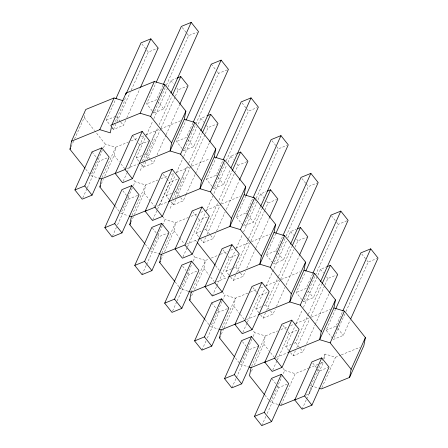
<?xml version="1.0" encoding="UTF-8"?>
<svg xmlns="http://www.w3.org/2000/svg" width="448" height="448" viewBox="0 0 448 448"><rect width="100%" height="100%" fill="white"/><g stroke="black" fill="none" stroke-linecap="round" stroke-linejoin="round"><path stroke-width="0.34" stroke-dasharray="2.24 1.68" d="M74.525 139.143L84.213 117.583L84.991 113.529M104.731 176.249L114.134 155.327L115.696 147.218L128.542 141.982M125.199 97.77L124.55 101.147L114.29 123.973M134.366 214.626L144.06 193.066L145.617 184.962L157.825 179.984M164.578 251.731L173.981 230.81L175.538 222.701L188.485 217.426M194.499 289.47L203.902 268.548L205.458 260.445L208.695 259.123M224.134 327.846L233.822 306.286L235.379 298.183L249.62 292.382M254.341 364.952L263.743 344.03L265.306 335.927L277.603 330.915M306.034 395.158L309.249 393.848L310.806 385.745L322.202 360.382M324.145 358.77L325.052 354.043L335.563 357.23L340.704 355.135M71.103 146.748L74.239 139.776M125.681 120.327L123.402 125.401L113.557 129.416L106.249 120.204L115.371 99.915M102.334 150.371L90.933 175.734L98.818 178.125M103.471 147.834L105.185 144.032L94.909 131.079M112.011 129.041L114.01 124.606M82.785 197.887L87.058 188.378M87.343 187.74L99.305 161.118L107.923 157.606M113.557 129.416L115.836 124.342M116.973 121.806L130.082 92.641M131.219 90.104L148.316 52.063L158.166 48.048M126.818 117.796L139.927 88.626M102.015 177.654L115.696 147.218L105.185 144.032M101.315 183.854L103.309 179.418M152.174 110.807L146.586 103.762L155.994 82.841M162.988 85.17L156.436 99.753L146.586 103.762M123.122 181.446L126.823 173.208M127.109 172.575L139.647 144.676L149.492 140.666M152.606 111.35L153.894 112.974L166.146 85.714M166.432 85.081L188.653 35.627L197.271 32.116M129.713 167.401L143.959 135.699L141.394 136.746M138.751 161.196L136.175 157.942L146.143 135.75M146.429 135.117L152.701 121.167M153.838 118.636L167.804 87.567M168.084 86.929L170.934 80.59L176.473 78.333M153.894 112.974L163.738 108.965L170.576 93.75M142.352 161.213L156.033 130.782M144.172 154.683L146.02 153.933L157.987 127.299M159.124 124.768L172.234 95.598M132.255 188.115L120.859 213.478L128.083 215.667M133.392 185.578L135.106 181.77L132.966 179.077M140.224 170.587L143.931 162.344M144.217 161.711L154.47 138.886M112.42 236.258L116.407 227.388M117.55 224.851L129.231 198.856L137.844 195.345M140.896 163.906L143.478 167.154L145.757 162.081M146.894 159.55L160.86 128.481M161.146 127.848L175.106 96.779M175.392 96.146L178.242 89.802L186.855 86.29M143.478 167.154L153.322 163.145L155.602 158.071M157.03 154.902L165.861 135.246M166.146 134.613L179.536 104.81M131.936 215.393L145.617 184.962L135.106 181.77M130.95 222.23L134.086 215.258M182.095 148.551L176.512 141.506L185.914 120.585M192.909 122.909L186.357 137.491L176.512 141.506M152.757 219.822L157.315 209.681M157.601 209.048L169.568 182.42L179.413 178.405M182.526 149.094L183.814 150.718L195.496 124.723M195.782 124.09L218.579 73.366L228.424 69.356M159.634 205.145L173.886 173.443L170.671 174.748M169.103 199.478L166.096 195.686L175.213 175.398M176.355 172.861L183.478 157.007M183.764 156.374L197.154 126.577M198.296 124.04L200.861 118.334L205.783 116.329M183.814 150.718L193.659 146.703L200.497 131.488M172.278 198.957L185.954 168.521M174.093 192.422L175.941 191.671L188.479 163.772M188.765 163.139L202.154 133.342M162.176 225.854L150.78 251.216L158.665 253.607M162.462 225.221L165.026 219.514L162.887 216.815M170.15 208.331L173.566 200.721M174.994 197.551L184.397 176.63M142.055 274.635L146.328 265.126M146.614 264.494L159.152 236.6L167.765 233.089M170.822 201.645L173.398 204.898L176.534 197.921M176.82 197.288L190.781 166.219M191.066 165.586L205.027 134.518M205.313 133.885L208.163 127.546L216.776 124.034M173.398 204.898L183.243 200.883L185.808 195.177M186.094 194.544L195.21 174.255M195.496 173.622L209.462 142.554M161.862 253.137L175.538 222.701L165.026 219.514M161.157 259.336L163.15 254.901M212.016 186.29L206.433 179.245L215.835 158.323M206.433 179.245L216.278 175.235L222.83 160.653M182.963 256.928L187.236 247.419M187.522 246.786L199.489 220.158L208.718 216.401M212.447 186.833L213.735 188.457L225.137 163.1M226.274 160.563L248.5 111.11L257.113 107.598M198.593 236.678L196.017 233.425L205.419 212.503M205.705 211.87L212.828 196.017M213.97 193.48L226.789 164.948M227.931 162.411L230.782 156.072L236.32 153.815M213.735 188.457L223.58 184.447L230.423 169.232M204.63 229.914L205.862 229.415L217.829 202.782M218.971 200.25L232.075 171.08M187.93 291.15L180.701 288.954L192.097 263.598M193.239 261.061L194.947 257.253L192.808 254.559M172.547 311.108L176.82 301.599M177.106 300.966L189.073 274.338L197.691 270.827M200.743 239.389L203.319 242.637L205.598 237.563M207.026 234.394L220.13 205.229M220.416 204.596L234.382 173.527M234.662 172.894L238.084 165.284L247.929 161.274M203.319 242.637L213.164 238.627L215.449 233.554M216.586 231.017L225.137 211.994M226.274 209.462L239.383 180.292M191.212 292.146L205.458 260.445L194.947 257.253M191.649 295.809L193.357 292.006M242.799 225.114L236.354 216.989L245.756 196.067M236.354 216.989L246.198 212.974L252.756 198.391M212.318 295.938L216.591 286.429M216.877 285.796L229.41 257.902L238.028 254.391M255.909 198.934L243.656 226.201L253.506 222.186L260.344 206.97M256.194 198.302L278.421 148.848L287.039 145.337M228.945 274.96L225.938 271.169L235.911 248.976M236.197 248.343L242.463 234.394M243.606 231.857L260.702 193.816L266.241 191.559M232.708 268.408L235.782 267.154L248.321 239.254M248.606 238.622L262.002 208.824M222.023 301.336L210.622 326.698L218.506 329.09M222.303 300.703L224.868 294.997L222.729 292.298M201.902 350.118L206.175 340.609M207.312 338.072L218.994 312.082L227.612 308.571M230.664 277.127L233.24 280.381L236.376 273.403M236.662 272.77L250.622 241.702M250.908 241.069L264.589 210.633M264.874 210L268.005 203.028L276.623 199.517M233.24 280.381L243.09 276.366L245.37 271.292M246.792 268.122L255.629 248.466M255.909 247.834L269.304 218.036M221.99 327.981L235.379 298.183L224.868 294.997M221.284 334.186L223.849 328.479M272.72 262.858L266.274 254.727L275.682 233.806M266.274 254.727L276.125 250.718L282.677 236.135M242.81 332.41L247.083 322.902M247.369 322.269L259.33 295.641L267.949 292.13M284.978 238.582L273.582 263.939L283.427 259.93L290.265 244.714M286.121 236.046L308.342 186.586L317.576 182.829M258.871 312.698L255.858 308.907L264.981 288.618M266.118 286.082L286.636 240.43M287.773 237.894L290.623 231.554L296.162 229.298M263.861 305.648L265.709 304.898L278.247 276.998M278.527 276.366L291.922 246.562M251.944 339.08L240.548 364.437L248.427 366.828M253.081 336.543L254.794 332.735L253.081 330.579M231.823 387.862L236.096 378.347M236.382 377.714L248.92 349.821L258.765 345.811M260.585 314.871L263.166 318.119L266.297 311.147M266.582 310.514L280.263 280.078M280.549 279.446L293.938 249.642M295.081 247.106L297.926 240.766L306.544 237.255M263.166 318.119L273.011 314.11L275.29 309.036M276.433 306.499L284.978 287.476M286.121 284.945L299.225 255.774M251.625 366.358L265.306 335.927L254.794 332.735M251.49 371.291L252.918 368.122M301.784 299.516L296.201 292.471L305.603 271.55M312.598 273.874L306.046 288.456L296.201 292.471M272.731 370.154L277.004 360.646M277.29 360.013L289.257 333.385L298.486 329.622M302.215 300.059L303.503 301.683L315.185 275.688M315.47 275.055L338.268 224.33L346.881 220.819M288.792 350.442L285.785 346.651L295.758 324.458M296.038 323.826L302.31 309.876M303.447 307.339L320.544 269.298L326.082 267.042M303.503 301.683L313.348 297.668L320.186 282.453M293.782 343.386L295.63 342.636L308.168 314.737M308.454 314.104L321.843 284.306M283.002 368.318L284.715 370.479L270.469 402.181L277.693 404.37M261.744 425.6L266.017 416.091M267.159 413.554L278.841 387.565L287.454 384.054M290.511 352.61L293.087 355.863L295.366 350.79M296.789 347.62L309.613 319.088M310.755 316.551L324.716 285.482M325.002 284.85L327.852 278.51L336.465 274.999M293.087 355.863L302.932 351.848L305.211 346.774M306.639 343.605L314.899 325.22M315.185 324.587L329.146 293.518M281.266 404.734L295.226 373.666L308.073 368.43M332.567 338.341L326.122 330.21L335.524 309.288M326.122 330.21L335.966 326.2L342.518 311.618M322.487 359.75L325.052 354.043M302.081 409.164L306.359 399.655M306.639 399.017L319.178 371.123L327.79 367.612M344.82 314.065L333.424 339.422L343.269 335.412L350.112 320.197M345.962 311.528L368.189 262.069L376.802 258.563M309.249 393.848L323.495 362.146L318.998 363.978M321.888 387.66L335.563 357.23M106.249 120.204L115.483 116.441M131.113 140.935L138.18 138.057M145.869 134.921L181.087 120.574M136.175 157.942L141.714 155.686M126.504 168.711L137.973 164.035M161.034 178.679L168.101 175.795M176.422 172.407L191.094 166.426M191.733 166.169L209.726 158.838M166.096 195.686L171.634 193.43M157.069 206.192L167.894 201.779M191.072 216.373L197.546 213.735M200.777 212.414L205.307 210.571M205.957 210.308L220.842 204.238M221.491 203.974L240.262 196.325M196.017 233.425L200.939 231.42M186.53 244.115L197.534 239.635M211.282 258.07L219.699 254.638M220.343 254.374L228.11 251.21M230.703 250.158L235.234 248.31M235.878 248.046L250.768 241.982M251.412 241.718L270.183 234.069M225.938 271.169L232.092 268.66M216.457 281.859L227.455 277.374M250.27 292.118L257.387 289.218M260.624 287.896L265.154 286.054M265.804 285.785L278.746 280.515M281.333 279.457L300.104 271.807M255.858 308.907L261.397 306.65M246.378 319.598L257.382 315.118M280.84 329.594L287.958 326.693M290.545 325.64L295.075 323.792M295.725 323.529L310.61 317.464M311.259 317.201L330.674 309.288M285.785 346.651L291.323 344.394M276.298 357.342L287.946 352.593M308.717 368.166L318.354 364.241M341.348 354.872L359.979 347.278M284.715 370.479L295.226 373.666M310.806 385.745L318.69 388.13M182.213 27.496L188.653 35.627M211.271 64.154L215.572 69.574M217.291 71.742L218.579 73.366M242.054 102.978L246.35 108.399M246.781 108.937L248.5 111.11M271.975 140.717L276.276 146.138M276.702 146.681L278.421 148.848M301.902 178.461L305.766 183.338M306.197 183.882L308.342 186.586M331.391 215.662L336.118 221.62M336.549 222.163L338.268 224.33M361.743 253.943L366.47 259.902M366.901 260.445L368.189 262.069M141.87 43.932L148.316 52.063M170.934 80.59L173.516 83.843M176.949 88.178L178.242 89.802M200.861 118.334L203.868 122.125M206.444 125.378L208.163 127.546M230.782 156.072L233.358 159.326M236.796 163.66L238.084 165.284M260.702 193.816L263.71 197.607M266.717 201.398L268.005 203.028M290.623 231.554L293.63 235.351M296.638 239.142L297.926 240.766M320.544 269.298L323.551 273.09M326.564 276.881L327.852 278.51M157.293 100.834L163.738 108.965M188.076 139.658L193.659 146.703M216.278 175.235L217.566 176.859M217.997 177.402L223.58 184.447M246.198 212.974L247.492 214.603M247.918 215.141L253.506 222.186M276.125 250.718L277.413 252.342M277.844 252.885L283.427 259.93M308.19 291.166L313.348 297.668M335.966 326.2L337.254 327.824M337.686 328.367L343.269 335.412M132.339 135.464L136.634 140.885M138.354 143.052L139.647 144.676M163.122 174.289L166.561 178.629M166.986 179.166L169.568 182.42M192.612 211.49L196.482 216.367M198.201 218.534L199.489 220.158M222.964 249.771L226.402 254.111M228.122 256.278L229.41 257.902M252.89 287.515L256.323 291.85M256.754 292.393L259.33 295.641M282.811 325.254L286.25 329.588M287.969 331.761L289.257 333.385M312.732 362.998L319.178 371.123M116.525 116.732L120.394 121.61M120.82 122.153L123.402 125.401M146.02 153.933L150.315 159.348M150.746 159.891L153.322 163.145M175.941 191.671L180.236 197.092M180.667 197.635L183.243 200.883M205.862 229.415L210.157 234.83M210.588 235.374L213.164 238.627M235.782 267.154L240.083 272.574M240.509 273.118L243.09 276.366M265.709 304.898L270.004 310.313M270.435 310.856L273.011 314.11M295.63 342.636L299.925 348.057M300.356 348.6L302.932 351.848M195.591 240.425L196.459 241.517M215.544 265.586L220.31 271.6M220.746 272.149L225.518 278.163M84.213 117.583L94.483 130.536M114.134 155.327L119.269 161.801M120.982 163.962L124.835 168.818M144.06 193.066L154.756 206.562M173.981 230.81L179.116 237.283M179.542 237.826L184.251 243.762M203.902 268.548L209.037 275.027M210.75 277.183L214.172 281.501M233.822 306.286L239.814 313.846M240.24 314.384L244.093 319.245M263.743 344.03L268.878 350.51M270.592 352.666L274.445 357.526M92.002 151.906L96.298 157.321M96.729 157.864L99.305 161.118M122.786 190.73L129.231 198.856M152.275 227.926L157.002 233.89M157.433 234.433L159.152 236.6M182.627 266.213L186.066 270.547M187.785 272.714L189.073 274.338M211.691 302.87L215.986 308.286M217.706 310.453L218.994 312.082M242.474 341.695L245.913 346.03M247.626 348.197L248.92 349.821M271.964 378.89L277.122 385.398M277.553 385.935L278.841 387.565M85.798 169.254L90.082 174.653M115.293 206.455L120.002 212.397M145.214 244.199L149.923 250.135M175.14 281.938L178.987 286.798M179.418 287.336L180.701 288.954M205.061 319.682L209.765 325.618M235.413 357.963L239.691 363.362M264.902 395.164L269.612 401.1"/><path stroke-width="0.67" d="M84.941 168.179L69.966 149.285L71.523 141.182L85.77 109.48L114.038 97.961L123.239 100.75M114.867 205.918L99.887 187.029L101.444 178.92L115.578 173.163M139.244 163.52L170.05 150.965L184.302 119.263L185.858 111.154L164.886 84.706L154.375 81.519L126.106 93.038L111.86 124.74L110.303 132.849L99.792 129.662L71.523 141.182M125.849 94.394L126.106 93.038M144.788 243.662L129.808 224.767L131.37 216.664L146.143 210.638M185.858 111.154L171.612 142.856L170.05 150.965L180.561 154.151L201.533 180.6L199.976 188.703L168.532 201.516M174.709 281.4L159.734 262.511L161.291 254.402L175.532 248.601M198.828 239.103L229.897 226.447L231.454 218.338L210.487 191.89L199.976 188.703L214.222 157.002L215.779 148.898L194.813 122.45L184.302 119.263M204.63 319.144L189.655 300.25L191.212 292.146L205.453 286.339M228.749 276.847L259.818 264.186L261.374 256.082L240.408 229.634L229.897 226.447L244.143 194.746L245.7 186.637L224.734 160.188L214.222 157.002M234.556 356.882L219.576 337.988L221.133 329.885L235.374 324.083M258.675 314.586L289.738 301.93L291.301 293.821L270.329 267.372L259.818 264.186L274.064 232.484L275.626 224.381L254.654 197.932L244.143 194.746M265.294 361.822L251.059 367.629L249.497 375.732L264.477 394.626M288.596 352.33L319.665 339.668L321.222 331.565L300.25 305.116L289.738 301.93L303.99 270.228L305.547 262.119L284.575 235.67L274.064 232.484M319.346 388.332L321.317 388.931L349.586 377.412L351.142 369.303L330.176 342.854L319.665 339.668L333.911 307.966L335.468 299.863L314.502 273.414L303.99 270.228M333.911 307.966L344.422 311.153L365.389 337.602L363.832 345.71L349.586 377.412M69.966 149.285L70.538 148.019M99.792 129.662L114.038 97.961M74.911 189.941L92.002 151.906L101.847 147.89L109.155 157.102L92.058 195.143L82.214 199.153L74.911 189.941L84.756 185.931L101.847 147.89M115.937 98.644L141.014 42.851L150.858 38.836L158.166 48.048L140.498 87.36M126.353 93.363L150.858 38.836M99.887 187.029L100.458 185.758M111.86 124.74L140.129 113.221L154.375 81.519M115.248 173.505L132.339 135.464L142.19 131.454L149.492 140.666L132.395 178.702L122.55 182.717L115.248 173.505L125.093 169.49L142.19 131.454M156.274 82.208L181.35 26.41L191.195 22.4L198.503 31.612L170.862 93.111M163.274 84.538L191.195 22.4M171.612 142.856L150.64 116.407L164.886 84.706M104.832 227.685L121.923 189.644L131.774 185.634L139.076 194.846L121.979 232.882L112.134 236.897L104.832 227.685L114.677 223.67L131.774 185.634M172.519 94.965L180.785 76.58L188.087 85.792L179.822 104.177M129.808 224.767L130.665 222.863M145.169 211.243L162.266 173.208L172.11 169.193L179.413 178.405L162.316 216.446L152.471 220.455L145.169 211.243L155.014 207.234L172.11 169.193M186.2 119.946L211.271 64.154L221.122 60.138L228.424 69.356L200.782 130.855M193.194 122.276L221.122 60.138M180.561 154.151L194.813 122.45M134.753 265.423L151.85 227.388L161.694 223.373L168.997 232.585L151.9 270.626L142.055 274.635L134.753 265.423L144.598 261.414L161.694 223.373M202.44 132.709L210.706 114.318L218.008 123.53L209.742 141.921M159.734 262.511L160.3 261.24M201.533 180.6L215.779 148.898M175.09 248.987L192.186 210.946L202.031 206.937L209.334 216.149L192.242 254.184L182.392 258.199L175.09 248.987L184.934 244.972L202.031 206.937M216.121 157.69L241.198 101.892L251.042 97.882L258.345 107.094L230.989 167.961M223.115 160.02L251.042 97.882M210.487 191.89L224.734 160.188M164.674 303.162L181.77 265.126L191.615 261.117L198.918 270.329L181.826 308.364L171.976 312.379L164.674 303.162L174.518 299.152L191.615 261.117M232.361 170.447L240.626 152.062L247.929 161.274L239.669 179.659M189.655 300.25L190.226 298.984M231.454 218.338L245.7 186.637M205.01 286.726L222.107 248.69L231.952 244.675L239.26 253.887L222.163 291.928L212.318 295.938L205.01 286.726L214.861 282.716L231.952 244.675M246.042 195.429L271.118 139.636L280.963 135.621L288.266 144.838L260.63 206.338M253.042 197.758L280.963 135.621M240.408 229.634L254.654 197.932M194.594 340.906L211.691 302.87L221.536 298.855L228.844 308.067L211.747 346.108L201.902 350.118L194.594 340.906L204.445 336.89L221.536 298.855M262.287 208.191L270.547 189.801L277.85 199.013L269.59 217.403M219.576 337.988L220.147 336.722M261.374 256.082L275.626 224.381M234.937 324.47L252.028 286.429L261.873 282.419L269.181 291.631L252.084 329.666L242.239 333.682L234.937 324.47L244.782 320.454L261.873 282.419M275.962 233.173L301.039 177.374L310.884 173.365L318.192 182.577L290.55 244.076M282.962 235.502L310.884 173.365M270.329 267.372L284.575 235.67M224.521 378.644L241.612 340.609L251.462 336.599L258.765 345.811L241.668 383.846L231.823 387.862L224.521 378.644L234.366 374.634L251.462 336.599M292.208 245.93L300.468 227.545L307.776 236.757L299.51 255.142M291.301 293.821L305.547 262.119M264.858 362.208L281.949 324.173L291.799 320.158L299.102 329.37L282.005 367.41L272.16 371.42L264.858 362.208L274.702 358.198L291.799 320.158M305.889 270.911L330.96 215.118L340.81 211.103L348.113 220.315L320.471 281.82M312.883 273.241L340.81 211.103M300.25 305.116L314.502 273.414M254.442 416.388L271.538 378.353L281.383 374.338L288.686 383.55L271.589 421.59L261.744 425.6L254.442 416.388L264.286 412.373L281.383 374.338M322.129 283.674L330.394 265.283L337.697 274.495L329.431 292.886M321.222 331.565L335.468 299.863M294.778 399.952L311.875 361.911L321.72 357.902L329.022 367.114L311.931 405.149L302.081 409.164L294.778 399.952L304.623 395.937L321.72 357.902M335.81 308.655L360.886 252.857L370.731 248.847L378.034 258.059L350.678 318.926M342.804 310.979L370.731 248.847M330.176 342.854L344.422 311.153M351.142 369.303L365.389 337.602M177.089 78.081L180.785 76.58M207.01 115.825L210.706 114.318M236.936 153.563L240.626 152.062M267.473 191.055L270.547 189.801M297.394 228.799L300.468 227.545M326.698 266.79L330.394 265.283M295.753 399.347L280.98 405.367L279.009 404.768M140.129 113.221L150.64 116.407M99.473 178.321L101.444 178.92M129.399 216.065L131.37 216.664M159.32 253.803L161.291 254.402M188.586 291.346L191.212 292.146M219.162 329.286L221.133 329.885M249.088 367.03L251.059 367.629M197.327 242.614L215.107 265.037M125.093 169.49L132.395 178.702M155.014 207.234L162.316 216.446M184.934 244.972L192.242 254.184M214.861 282.716L222.163 291.928M244.782 320.454L252.084 329.666M274.702 358.198L282.005 367.41M304.623 395.937L311.931 405.149M84.756 185.931L92.058 195.143M114.677 223.67L121.979 232.882M144.598 261.414L151.9 270.626M174.518 299.152L181.826 308.364M204.445 336.89L211.747 346.108M234.366 374.634L241.668 383.846M264.286 412.373L271.589 421.59"/></g></svg>
